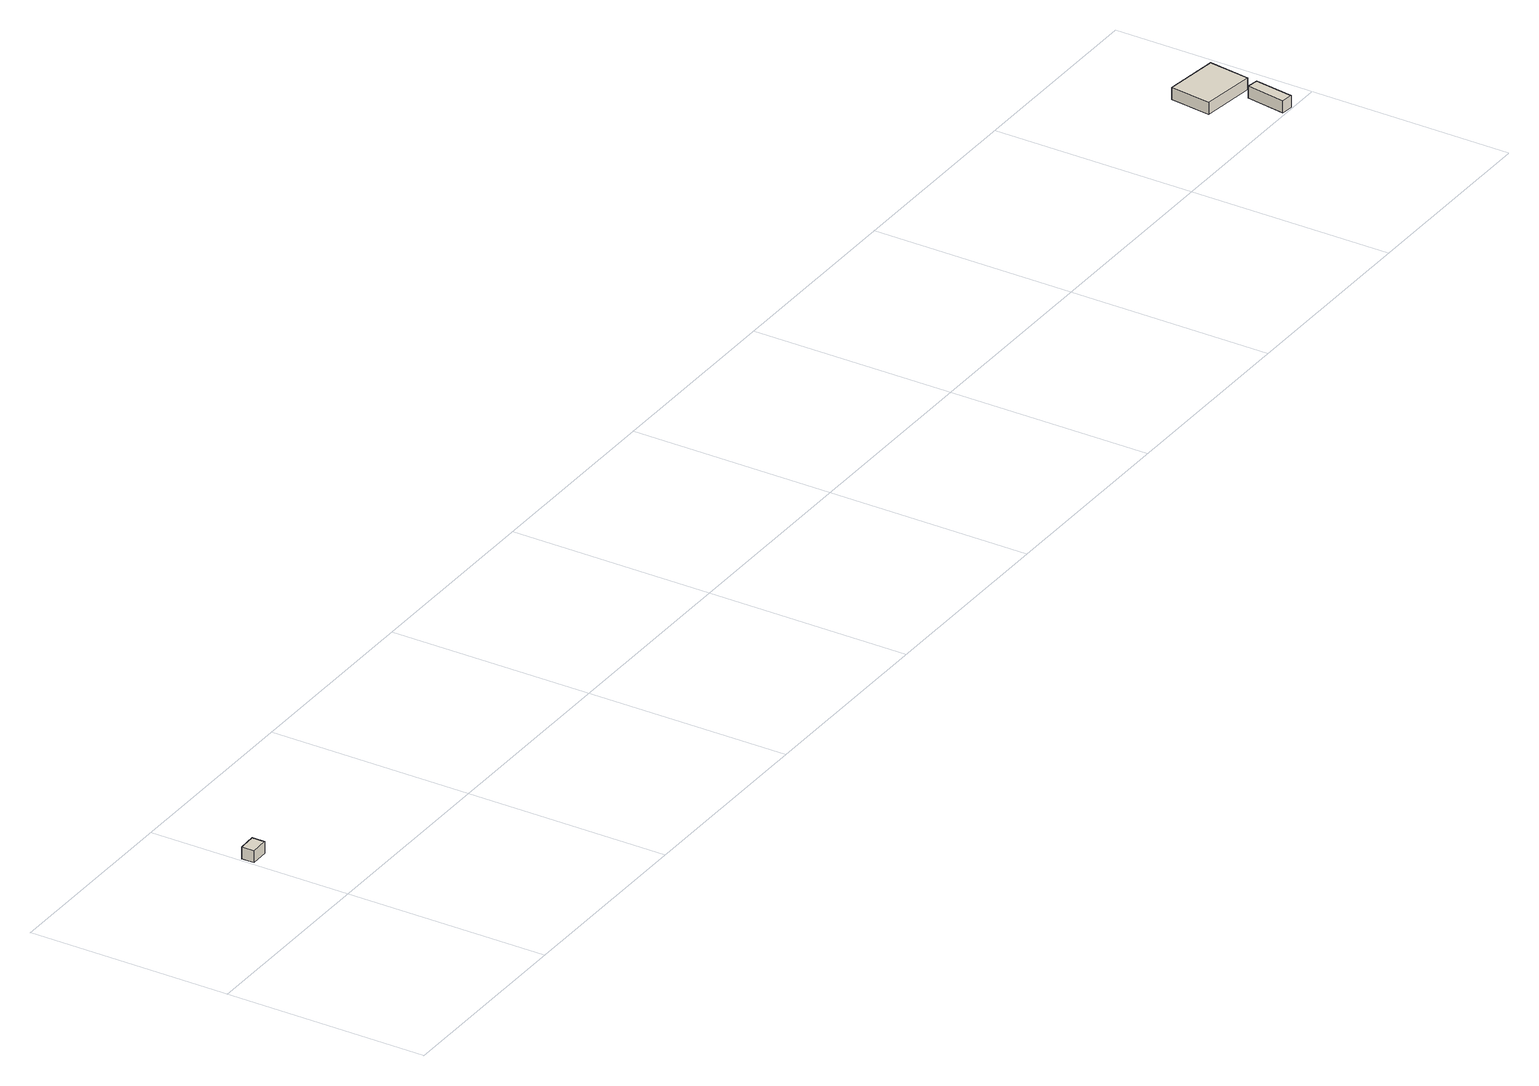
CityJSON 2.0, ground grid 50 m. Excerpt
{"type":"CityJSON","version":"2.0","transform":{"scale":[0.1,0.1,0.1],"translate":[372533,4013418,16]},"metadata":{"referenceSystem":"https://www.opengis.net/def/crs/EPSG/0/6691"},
"CityObjects":{
"building1":{"type":"Building","attributes":{"枝番":1,"利根川水系渡良瀬川洪水浸水想定区域（計画規模）.規模":"L1","利根川水系渡良瀬川洪水浸水想定区域（計画規模）.浸水ランク":"2","利根川水系渡良瀬川洪水浸水想定区域（計画規模）.浸水深":0.62,"利根川水系渡良瀬川洪水浸水想定区域（想定最大規模）.規模":"L2","利根川水系渡良瀬川洪水浸水想定区域（想定最大規模）.浸水ランク":"2","利根川水系渡良瀬川洪水浸水想定区域（想定最大規模）.浸水深":1.37,"利根川水系渡良瀬川洪水浸水想定区域（想定最大規模）.継続時間":18.8,"利根川水系利根川洪水浸水想定区域（計画規模）.規模":"L1","利根川水系利根川洪水浸水想定区域（計画規模）.浸水ランク":"2","利根川水系利根川洪水浸水想定区域（計画規模）.浸水深":2.2,"利根川水系利根川洪水浸水想定区域（想定最大規模）.規模":"L2","利根川水系利根川洪水浸水想定区域（想定最大規模）.浸水ランク":"3","利根川水系利根川洪水浸水想定区域（想定最大規模）.浸水深":4.43,"BuildingDetails.prefecture":"10","BuildingDetails.city":"10207"},"geometry":[{"type":"Solid","lod":"1","boundaries":[[[[0,1,2,3]],[[2,4,5,3]],[[1,6,4,2]],[[0,7,6,1]],[[3,5,7,0]],[[4,6,7,5]]]]}]},
"building2":{"type":"Building","attributes":{"枝番":1,"利根川水系渡良瀬川洪水浸水想定区域（計画規模）.規模":"L1","利根川水系渡良瀬川洪水浸水想定区域（計画規模）.浸水ランク":"2","利根川水系渡良瀬川洪水浸水想定区域（計画規模）.浸水深":0.67,"利根川水系渡良瀬川洪水浸水想定区域（計画規模）.継続時間":2.6,"利根川水系渡良瀬川洪水浸水想定区域（想定最大規模）.規模":"L2","利根川水系渡良瀬川洪水浸水想定区域（想定最大規模）.浸水ランク":"2","利根川水系渡良瀬川洪水浸水想定区域（想定最大規模）.浸水深":1.46,"利根川水系渡良瀬川洪水浸水想定区域（想定最大規模）.継続時間":90.7,"利根川水系利根川洪水浸水想定区域（計画規模）.規模":"L1","利根川水系利根川洪水浸水想定区域（計画規模）.浸水ランク":"2","利根川水系利根川洪水浸水想定区域（計画規模）.浸水深":2.3,"利根川水系利根川洪水浸水想定区域（想定最大規模）.規模":"L2","利根川水系利根川洪水浸水想定区域（想定最大規模）.浸水ランク":"3","利根川水系利根川洪水浸水想定区域（想定最大規模）.浸水深":4.53,"usage":"411","measuredHeight":6.6,"BuildingDetails.prefecture":"10","BuildingDetails.city":"10207","BuildingDetails.surveyYear":2016},"geometry":[{"type":"Solid","lod":"1","boundaries":[[[[8,9,10,11]],[[10,12,13,11]],[[9,14,12,10]],[[8,15,14,9]],[[11,13,15,8]],[[12,14,15,13]]]]}]},
"building3":{"type":"Building","attributes":{"枝番":1,"利根川水系渡良瀬川洪水浸水想定区域（計画規模）.規模":"L1","利根川水系渡良瀬川洪水浸水想定区域（計画規模）.浸水ランク":"2","利根川水系渡良瀬川洪水浸水想定区域（計画規模）.浸水深":0.74,"利根川水系渡良瀬川洪水浸水想定区域（計画規模）.継続時間":2.6,"利根川水系渡良瀬川洪水浸水想定区域（想定最大規模）.規模":"L2","利根川水系渡良瀬川洪水浸水想定区域（想定最大規模）.浸水ランク":"2","利根川水系渡良瀬川洪水浸水想定区域（想定最大規模）.浸水深":1.56,"利根川水系渡良瀬川洪水浸水想定区域（想定最大規模）.継続時間":90.7,"利根川水系利根川洪水浸水想定区域（計画規模）.規模":"L1","利根川水系利根川洪水浸水想定区域（計画規模）.浸水ランク":"2","利根川水系利根川洪水浸水想定区域（計画規模）.浸水深":2.4,"利根川水系利根川洪水浸水想定区域（想定最大規模）.規模":"L2","利根川水系利根川洪水浸水想定区域（想定最大規模）.浸水ランク":"3","利根川水系利根川洪水浸水想定区域（想定最大規模）.浸水深":4.63,"usage":"411","measuredHeight":5.3,"BuildingDetails.prefecture":"10","BuildingDetails.city":"10207","BuildingDetails.surveyYear":2016},"geometry":[{"type":"Solid","lod":"1","boundaries":[[[[16,17,18,19]],[[18,20,21,19]],[[17,22,20,18]],[[16,23,22,17]],[[19,21,23,16]],[[20,22,23,21]]]]}]}
},
"vertices":[
[3,271,9],[48,272,9],[48,240,9],[3,239,9],[48,240,39],[3,239,39],[48,272,39],[3,271,39],
[3797,138,8],[3810,240,8],[3944,223,8],[3931,121,8],[3944,223,38],[3931,121,38],[3810,240,38],[3797,138,38],
[3891,7,5],[3906,104,5],[3934,100,5],[3920,3,5],[3934,100,35],[3920,3,35],[3906,104,35],[3891,7,35]
]}
